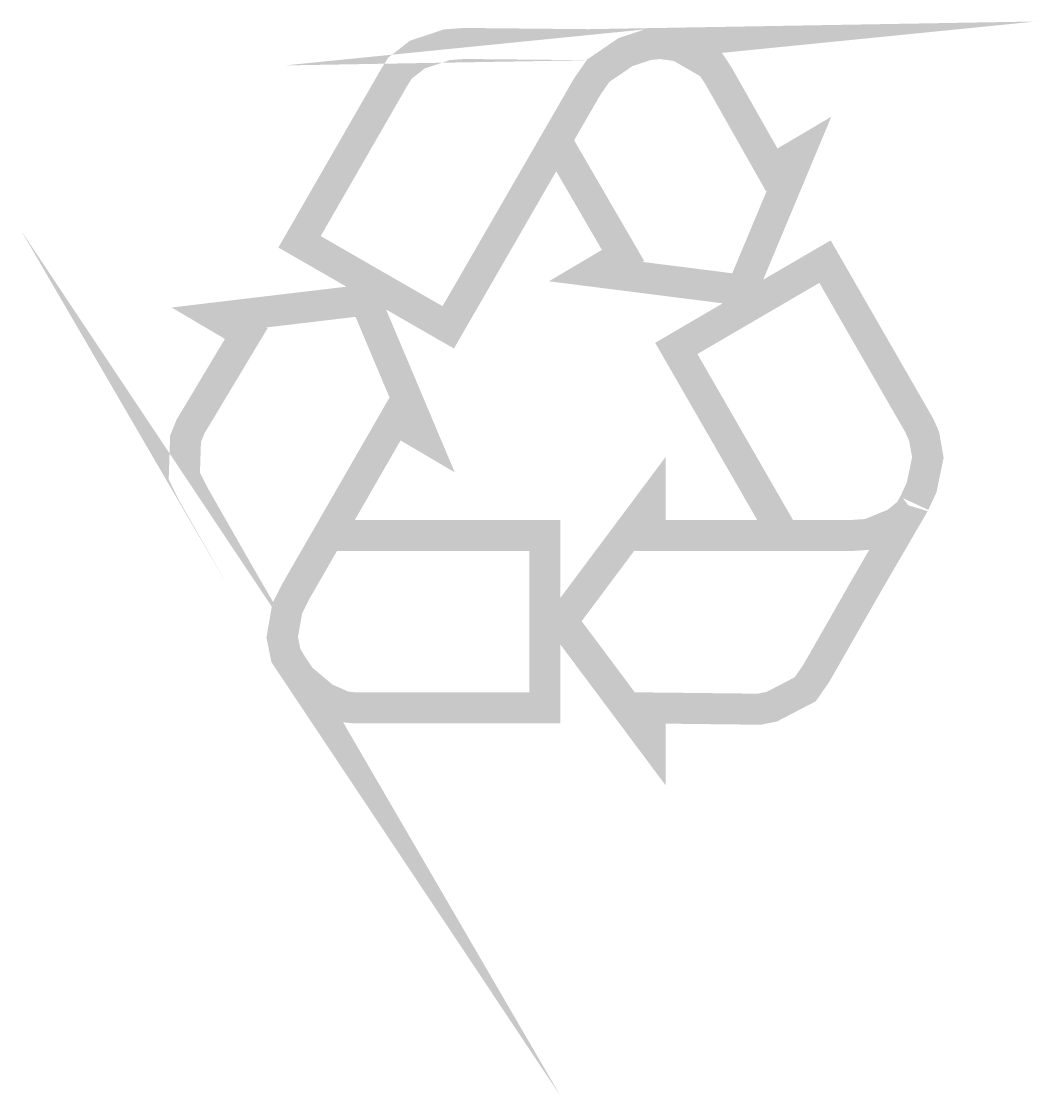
# Model space of a CAD drawing. Header units: inches. Extents: x -0.69 to 0.62, y -0.79 to 0.59.
import ezdxf

# ---------------------------------------------------------------- set-up
doc = ezdxf.new("R2010")
doc.units = ezdxf.units.IN
doc.header["$MEASUREMENT"] = 0
doc.layers.get('0').update_dxf_attribs({"true_color": 0xc2ced6})

msp = doc.modelspace()

# ---------------------------------------------------------------- linework, layer by layer
at = {"color": 7, "lineweight": 0, "const_width": 0.0401}
for points in [[(-0.1142, 0.5656), (-0.1367, 0.564), (-0.1751, 0.5512), (-0.1976, 0.5336), (-0.2056, 0.5207), (-0.3274, 0.3092), (-0.1351, 0.1986), (0.0444, 0.5095), (0.0589, 0.5304), (0.0941, 0.5544), (0.123, 0.564), (0.139, 0.5656), (0.046, 0.564), (-0.1142, 0.5656)], [(-0.3386, -0.2357), (-0.4011, -0.1283), (-0.4652, -0.0161), (-0.4764, 0.0063), (-0.4748, 0.0544), (-0.4684, 0.0704), (-0.3963, 0.1906), (-0.4315, 0.2114), (-0.2424, 0.2339), (-0.1687, 0.0592), (-0.204, 0.08), (-0.3322, -0.1427), (-0.3434, -0.1652), (-0.3498, -0.202), (-0.345, -0.2261), (-0.3386, -0.2357)], [(0.4675, -0.0289), (0.405, -0.1363), (0.3409, -0.2485), (0.3265, -0.2693), (0.2832, -0.2918), (0.2672, -0.295), (0.1262, -0.2934), (0.1262, -0.3334), (0.0124, -0.1812), (0.1262, -0.0289), (0.1262, -0.0706), (0.3842, -0.0706), (0.4082, -0.069), (0.4435, -0.0546), (0.4611, -0.0402), (0.4675, -0.0289)], [(0.3024, -0.0722)]]:
    msp.add_lwpolyline(points, close=True, dxfattribs=at)
for points in [[(0.139, 0.5656), (0.163, 0.5624), (0.2047, 0.5384), (0.2143, 0.5239), (0.2832, 0.4022), (0.3185, 0.423), (0.2448, 0.2467), (0.0556, 0.2707), (0.0909, 0.2916), (0.0044, 0.4406)], [(0.2992, -0.0706), (0.1598, 0.1714), (0.3521, 0.2836), (0.4739, 0.072), (0.4803, 0.0576), (0.4851, 0.0304), (0.4771, -0.0081), (0.4675, -0.0289)], [(-0.2905, -0.0706), (-0.0101, -0.0706), (-0.0101, -0.2934), (-0.2552, -0.2934), (-0.2697, -0.2918), (-0.2953, -0.2805), (-0.3258, -0.2549), (-0.3386, -0.2357)]]:
    msp.add_lwpolyline(points, dxfattribs=at)

doc.saveas('drawing.dxf')
